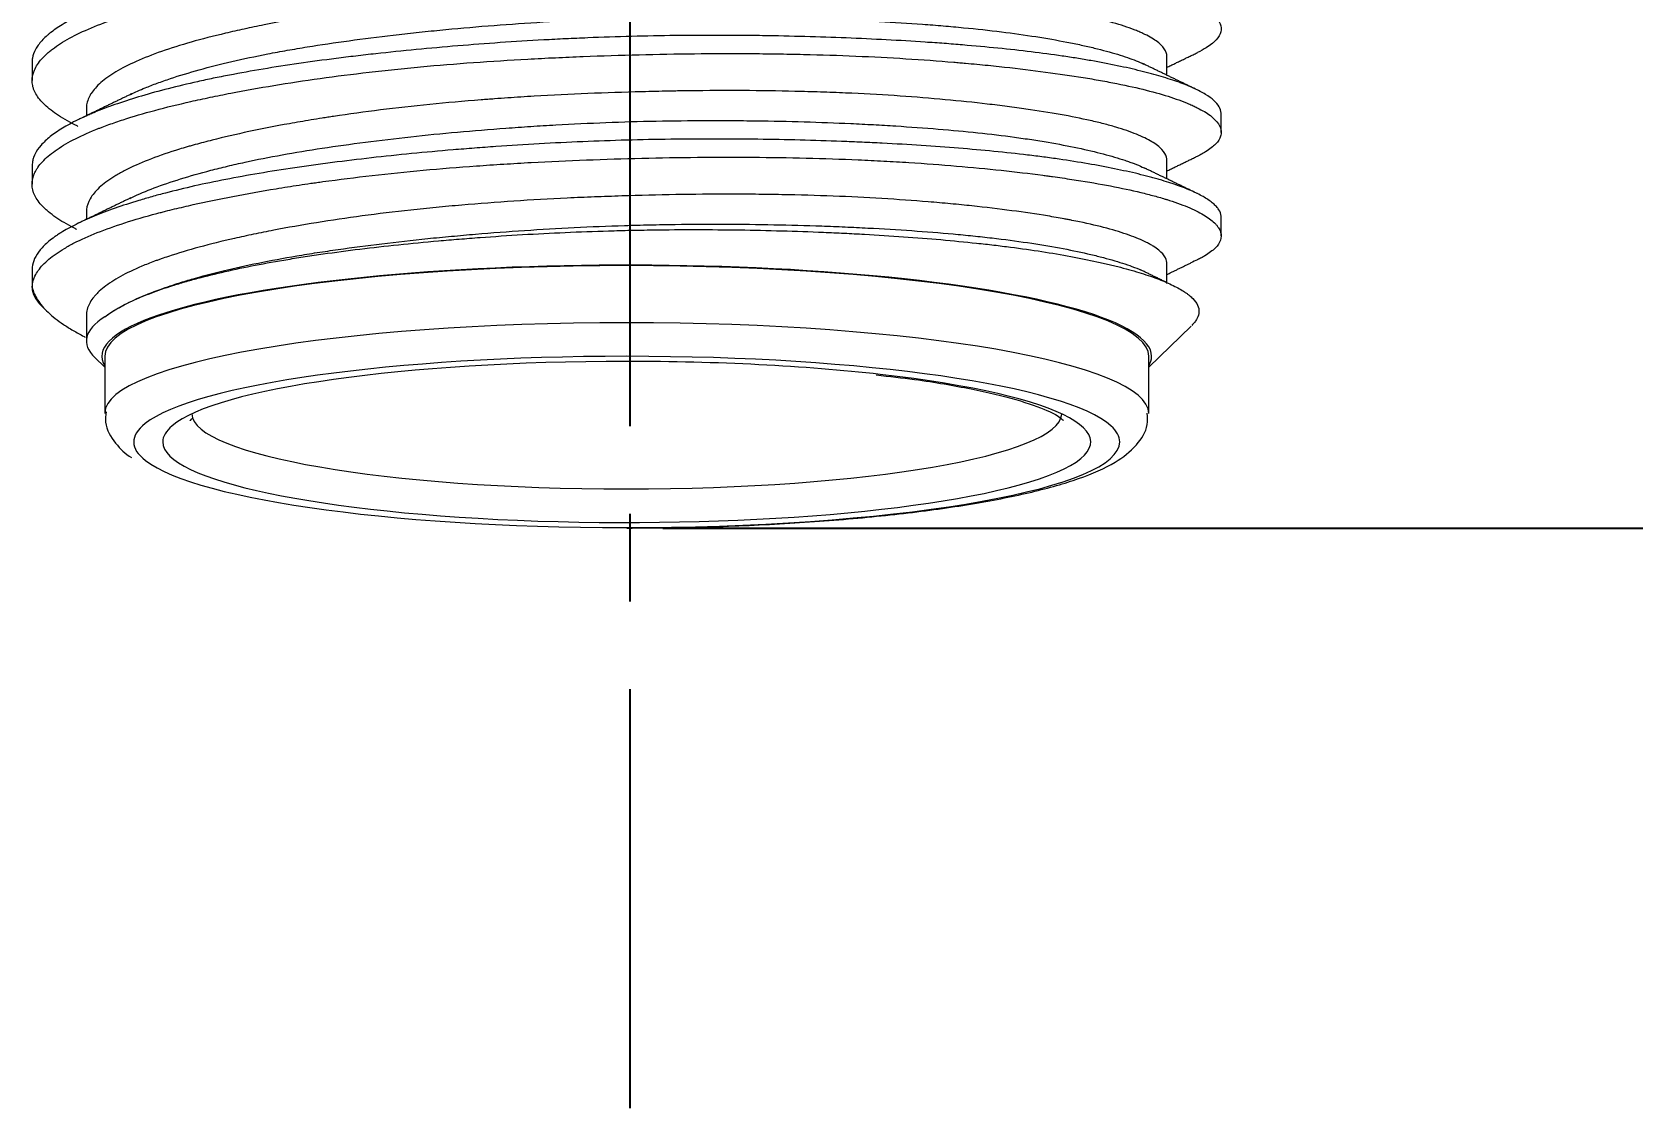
# Model space of a CAD drawing. Header units: inches. Extents: x 1105 to 1525, y -292 to 302.
# Drawn here: x 1213.96 to 1241.56, y -186.48 to -167.93 of the extents above; entities that cross this region are included whole.
import ezdxf

# ---------------------------------------------------------------- set-up
doc = ezdxf.new("R2010")
doc.units = ezdxf.units.IN
doc.header["$LTSCALE"] = 2.42
doc.header["$MEASUREMENT"] = 0
doc.header["$PDMODE"] = 3
doc.header["$PDSIZE"] = 0.3125
doc.linetypes.add('CENTER2', pattern=[1.125, 0.75, -0.125, 0.125, -0.125])
doc.layers.get('0').update_dxf_attribs({"linetype": 'CONTINUOUS'})
doc.layers.get('Defpoints').update_dxf_attribs({"linetype": 'CONTINUOUS'})
doc.layers.add('CENTER', color=1, linetype='CENTER2')
doc.layers.add('DIM', color=3, linetype='CONTINUOUS', lineweight=18)
doc.styles.get("Standard").update_dxf_attribs({"font": 'arial.ttf', "width": 0.8})
doc.dimstyles.new('ISO-25', dxfattribs={"dimtxt": 5, "dimasz": 2.5, "dimexe": 1.25, "dimexo": 0.625, "dimgap": 2, "dimtad": 1, "dimtih": 1, "dimtoh": 1, "dimdec": 1, "dimdsep": 46, "dimtxsty": 'Standard', "dimcen": 0, "dimclrd": 3, "dimclre": 3, "dimclrt": 4, "dimadec": 0, "dimazin": 0, "dimtfac": 1, "dimtdec": 1, "dimtmove": 0, "dimatfit": 3, "dimfxl": 1, "dimarcsym": 0})

# ---------------------------------------------------------------- blocks, each defined once
blk = doc.blocks.new('*D37')
at = {"layer": 'Defpoints', "color": 0, "transparency": 16777216}
for p in [(1228.664, 82.988), (1322.64, 82.988), (1224.209, -176.481)]:
    blk.add_point(p, dxfattribs=at)
at = {"layer": 'DIM', "color": 3, "lineweight": -2, "transparency": 16777216}
for p, q in [((1229.289, 82.988), (1323.89, 82.988)), ((1322.64, 77.988), (1322.64, -42.193)), ((1322.64, -171.481), (1322.64, -51.299)), ((1224.834, -176.481), (1323.89, -176.481))]:
    blk.add_line(p, q, dxfattribs=at)
at = {"layer": 'DIM', "color": 3, "transparency": 16777216}
for points in [[(1321.806, 77.988), (1323.473, 77.988), (1322.64, 82.988)], [(1321.806, -171.481), (1323.473, -171.481), (1322.64, -176.481)]]:
    blk.add_solid(points, dxfattribs=at)
at = {"layer": 'DIM', "color": 4, "transparency": 16777216, "insert": (1322.64, -46.746), "char_height": 5, "attachment_point": 5}
blk.add_mtext('259.5', dxfattribs=at)

msp = doc.modelspace()

# ---------------------------------------------------------------- linework, layer by layer
at = {"linetype": 'Continuous', "lineweight": 18, "extrusion": (-1, -2.22045e-16, 0)}
for p, q in [((1233.524, -168.675), (1233.524, -168.351)), ((1213.959, -168.448), (1213.959, -168.765)), ((1214.893, -169.243), (1214.893, -169.373)), ((1234.459, -169.659), (1234.459, -169.341)), ((1213.959, -170.235), (1213.959, -170.552)), ((1233.524, -170.461), (1233.524, -170.136)), ((1214.893, -171.031), (1214.893, -171.16)), ((1234.459, -171.445), (1234.459, -171.128)), ((1233.524, -172.265), (1233.524, -171.923)), ((1213.959, -172.021), (1213.959, -172.339)), ((1214.119, -172.652), (1214.225, -172.754)), ((1214.893, -172.816), (1214.893, -173.258)), ((1233.209, -173.708), (1233.94, -172.999)), ((1215.039, -173.544), (1215.209, -173.708)), ((1215.209, -173.52), (1215.209, -174.505)), ((1233.209, -174.505), (1233.209, -173.52))]:
    msp.add_line(p, q, dxfattribs=at)
at = {"linetype": 'Continuous', "lineweight": 18}
for centre, major_axis, start_param, end_param in [((1224.209, -173.52), (9.05, 0), 0, 3.246661), ((1224.209, -173.52), (-9, 0), 4.712389, 6.283185), ((1224.209, -173.52), (-9, 0), 3.141593, 4.712389), ((1224.209, -172.338), (-10.25, 0), 6.27956, 6.460442), ((1224.209, -173.258), (-9.316, 0), 6.021747, 6.460447), ((1224.209, -174.997), (8.5, 0), 1.570796, 2.925706), ((1224.209, -174.997), (-8, 0), 4.712389, 6.080062), ((1224.209, -174.997), (8.5, 0), 0.188397, 1.570796), ((1224.209, -174.997), (-8, 0), 4.134434, 4.712389), ((1224.209, -173.52), (9.05, 0), 6.178062, 6.283185), ((1224.209, -174.997), (8.5, 0), 3.360719, 4.753131)]:
    msp.add_ellipse(centre, major_axis=major_axis, ratio=0.173648, start_param=start_param, end_param=end_param, dxfattribs=at)
at = {"linetype": 'Continuous', "lineweight": 13}
for centre, major_axis, start_param, end_param in [((1224.209, -174.505), (-9, 0), 4.712389, 6.276018), ((1224.209, -174.505), (-9, 0), 3.142084, 4.712389), ((1224.209, -174.997), (-8, 0), 0, 4.134434), ((1224.209, -174.997), (8.5, 0), 2.925706, 3.360719), ((1224.209, -174.997), (-8, 0), 6.080062, 6.283185), ((1224.209, -174.505), (7.5, 0), 3.148465, 6.273858), ((1224.209, -174.997), (8.5, 0), 0, 0.188398), ((1224.209, -174.997), (8.5, 0), 4.753131, 6.283185)]:
    msp.add_ellipse(centre, major_axis=major_axis, ratio=0.173648, start_param=start_param, end_param=end_param, dxfattribs=at)
at = {"linetype": 'Continuous', "lineweight": 18}
for points, knots in [([(1234.459, -167.553), (1234.459, -167.553), (1234.459, -167.553), (1234.458, -167.516), (1234.439, -167.443), (1234.384, -167.372), (1234.328, -167.318), (1234.296, -167.291), (1234.259, -167.264), (1234.233, -167.246), (1234.22, -167.238), (1234.149, -167.193), (1234.084, -167.158), (1233.936, -167.089), (1233.771, -167.021), (1233.472, -166.921), (1233.238, -166.857), (1233.081, -166.817), (1233.049, -166.81), (1232.984, -166.794), (1232.951, -166.786), (1232.85, -166.763), (1232.78, -166.747), (1232.568, -166.702), (1232.27, -166.644), (1231.944, -166.591), (1231.604, -166.54), (1231.428, -166.515), (1231.06, -166.47), (1230.869, -166.448), (1230.622, -166.422), (1230.572, -166.417), (1230.471, -166.408), (1230.32, -166.393), (1230.166, -166.38), (1229.855, -166.353), (1229.431, -166.321), (1228.767, -166.28), (1228.306, -166.258), (1227.954, -166.244), (1227.835, -166.239), (1227.656, -166.233), (1227.595, -166.231), (1227.475, -166.227), (1227.173, -166.218), (1226.625, -166.206), (1225.885, -166.199), (1225.385, -166.201), (1224.882, -166.206), (1224.629, -166.21), (1224.31, -166.218), (1224.246, -166.22), (1224.119, -166.223), (1223.928, -166.229), (1223.738, -166.236), (1223.359, -166.251), (1222.857, -166.274), (1222.112, -166.319), (1221.622, -166.355), (1221.257, -166.385), (1221.136, -166.395), (1220.954, -166.411), (1220.894, -166.416), (1220.773, -166.427), (1220.474, -166.455), (1219.947, -166.509), (1219.272, -166.588), (1218.623, -166.675), (1218.209, -166.738), (1217.955, -166.78), (1217.905, -166.788), (1217.805, -166.805), (1217.755, -166.814), (1217.608, -166.84), (1217.511, -166.857), (1217.226, -166.911), (1217.044, -166.948), (1216.692, -167.025), (1216.354, -167.104), (1216.044, -167.189), (1215.822, -167.253), (1215.714, -167.286), (1215.609, -167.32), (1215.54, -167.342), (1215.507, -167.354), (1215.34, -167.41), (1215.215, -167.456), (1214.984, -167.548), (1214.77, -167.642), (1214.499, -167.784), (1214.354, -167.882), (1214.274, -167.943), (1214.258, -167.956), (1214.228, -167.98), (1214.214, -167.993), (1214.173, -168.03), (1214.147, -168.055), (1214.079, -168.13), (1214.007, -168.229), (1213.972, -168.329), (1213.96, -168.402), (1213.959, -168.425), (1213.959, -168.447)], [0, 0, 0, 0, 0.000094, 0.000094, 0.023652, 0.047211, 0.047211, 0.05899, 0.064879, 0.064879, 0.070769, 0.070769, 0.094327, 0.094327, 0.117885, 0.141444, 0.165002, 0.165002, 0.170891, 0.170891, 0.176781, 0.176781, 0.18856, 0.18856, 0.212118, 0.235677, 0.235677, 0.259235, 0.259235, 0.282793, 0.282793, 0.288683, 0.288683, 0.294572, 0.306351, 0.306351, 0.32991, 0.353468, 0.377026, 0.377026, 0.388805, 0.388805, 0.394695, 0.394695, 0.400584, 0.424142, 0.447701, 0.471259, 0.471259, 0.494817, 0.494817, 0.500707, 0.500707, 0.506596, 0.518375, 0.518375, 0.541934, 0.565492, 0.58905, 0.58905, 0.600829, 0.600829, 0.606719, 0.606719, 0.612608, 0.636167, 0.659725, 0.683283, 0.706841, 0.706841, 0.712731, 0.712731, 0.71862, 0.71862, 0.7304, 0.7304, 0.753958, 0.753958, 0.777516, 0.801074, 0.801074, 0.812853, 0.818743, 0.818743, 0.824632, 0.824632, 0.848191, 0.848191, 0.871749, 0.895307, 0.918865, 0.918865, 0.924755, 0.924755, 0.930645, 0.930645, 0.942424, 0.942424, 0.965982, 0.98954, 0.98954, 1, 1, 1, 1]), ([(1214.747, -169.556), (1214.729, -169.547), (1214.712, -169.539), (1214.575, -169.469), (1214.47, -169.408), (1214.289, -169.286), (1214.213, -169.224), (1214.09, -169.099), (1214.043, -169.036), (1214.002, -168.956), (1213.995, -168.94), (1213.983, -168.908), (1213.977, -168.892), (1213.965, -168.843), (1213.96, -168.811), (1213.957, -168.714), (1213.97, -168.65), (1214.025, -168.521), (1214.068, -168.456), (1214.154, -168.36), (1214.186, -168.328), (1214.24, -168.28), (1214.259, -168.264), (1214.299, -168.232), (1214.321, -168.216), (1214.43, -168.136), (1214.531, -168.074), (1214.761, -167.953), (1214.89, -167.893), (1215.174, -167.777), (1215.329, -167.72), (1215.541, -167.651), (1215.606, -167.63), (1215.672, -167.609), (1215.717, -167.595), (1215.74, -167.589), (1215.854, -167.555), (1215.949, -167.528), (1216.24, -167.449), (1216.445, -167.398), (1216.876, -167.3), (1217.102, -167.252), (1217.576, -167.159), (1217.824, -167.114), (1218.115, -167.065), (1218.148, -167.06), (1218.213, -167.049), (1218.311, -167.033), (1218.543, -166.997), (1218.745, -166.968), (1219.155, -166.91), (1219.715, -166.839), (1220.301, -166.777), (1220.751, -166.735), (1220.902, -166.721), (1221.094, -166.705), (1221.133, -166.702), (1221.21, -166.696), (1221.248, -166.693), (1221.365, -166.684), (1221.442, -166.678), (1221.83, -166.649), (1222.142, -166.629), (1222.771, -166.594), (1223.087, -166.579), (1223.723, -166.554), (1224.043, -166.543), (1224.445, -166.533), (1224.526, -166.531), (1224.688, -166.527), (1224.768, -166.526), (1225.009, -166.521), (1225.169, -166.519), (1225.647, -166.514), (1226.277, -166.512), (1226.895, -166.52), (1227.354, -166.53), (1227.506, -166.534), (1227.733, -166.541), (1227.808, -166.544), (1227.959, -166.549), (1228.034, -166.552), (1228.407, -166.568), (1228.697, -166.583), (1229.263, -166.617), (1229.537, -166.637), (1230.072, -166.681), (1230.331, -166.705), (1230.645, -166.738), (1230.708, -166.745), (1230.831, -166.759), (1230.893, -166.766), (1231.075, -166.787), (1231.194, -166.802), (1231.541, -166.846), (1231.761, -166.878), (1232.177, -166.943), (1232.374, -166.977), (1232.744, -167.048), (1232.918, -167.085), (1233.1, -167.129), (1233.12, -167.134), (1233.16, -167.144), (1233.218, -167.159), (1233.351, -167.194), (1233.456, -167.224), (1233.656, -167.287), (1233.895, -167.372), (1234.078, -167.462), (1234.194, -167.53), (1234.229, -167.553), (1234.269, -167.583), (1234.276, -167.589), (1234.291, -167.6), (1234.298, -167.606), (1234.319, -167.624), (1234.332, -167.636), (1234.392, -167.694), (1234.425, -167.742), (1234.46, -167.835), (1234.463, -167.882), (1234.439, -167.974), (1234.413, -168.02), (1234.36, -168.077), (1234.349, -168.089), (1234.324, -168.111), (1234.31, -168.123), (1234.267, -168.157), (1234.235, -168.179), (1234.155, -168.229), (1234.105, -168.257), (1234.05, -168.284)], [0, 0, 0, 0, 0.003533, 0.003533, 0.028064, 0.028064, 0.052595, 0.052595, 0.077127, 0.077127, 0.08326, 0.08326, 0.089393, 0.089393, 0.101658, 0.101658, 0.12619, 0.12619, 0.150721, 0.150721, 0.162987, 0.162987, 0.16912, 0.16912, 0.175253, 0.175253, 0.199784, 0.199784, 0.224316, 0.224316, 0.248847, 0.248847, 0.25498, 0.258046, 0.258046, 0.261113, 0.261113, 0.273378, 0.273378, 0.29791, 0.29791, 0.322441, 0.322441, 0.346973, 0.346973, 0.350039, 0.350039, 0.353106, 0.359239, 0.371504, 0.371504, 0.396036, 0.420567, 0.420567, 0.432833, 0.432833, 0.435899, 0.435899, 0.438966, 0.438966, 0.445099, 0.445099, 0.46963, 0.46963, 0.494162, 0.494162, 0.518693, 0.518693, 0.524826, 0.524826, 0.530959, 0.530959, 0.543224, 0.543224, 0.567756, 0.592287, 0.592287, 0.604553, 0.604553, 0.610686, 0.610686, 0.616819, 0.616819, 0.64135, 0.64135, 0.665882, 0.665882, 0.690413, 0.690413, 0.696546, 0.696546, 0.702679, 0.702679, 0.714945, 0.714945, 0.739476, 0.739476, 0.764007, 0.764007, 0.788539, 0.788539, 0.791605, 0.791605, 0.794672, 0.800805, 0.81307, 0.81307, 0.837602, 0.862133, 0.862133, 0.874399, 0.874399, 0.877465, 0.877465, 0.880532, 0.880532, 0.886665, 0.886665, 0.911196, 0.911196, 0.935728, 0.935728, 0.960259, 0.960259, 0.966392, 0.966392, 0.972525, 0.972525, 0.984791, 0.984791, 1, 1, 1, 1]), ([(1233.524, -168.351), (1233.524, -168.34), (1233.523, -168.33), (1233.519, -168.308), (1233.511, -168.274), (1233.493, -168.24), (1233.447, -168.173), (1233.4, -168.128), (1233.277, -168.04), (1233.201, -167.996), (1233.085, -167.943), (1233.049, -167.927), (1233.011, -167.911), (1232.985, -167.901), (1232.918, -167.874), (1232.847, -167.848), (1232.664, -167.788), (1232.393, -167.71), (1232.068, -167.638), (1231.804, -167.587), (1231.713, -167.57), (1231.571, -167.545), (1231.522, -167.537), (1231.449, -167.525), (1231.424, -167.521), (1231.374, -167.513), (1231.148, -167.477), (1230.908, -167.444), (1230.462, -167.388), (1230.228, -167.361), (1229.741, -167.312), (1229.487, -167.289), (1229.19, -167.266), (1229.157, -167.264), (1229.09, -167.259), (1229.057, -167.256), (1228.956, -167.249), (1228.753, -167.235), (1228.547, -167.223), (1228.13, -167.2), (1227.562, -167.175), (1226.972, -167.161), (1226.521, -167.155), (1226.369, -167.154), (1226.177, -167.153), (1226.139, -167.153), (1226.062, -167.152), (1225.946, -167.152), (1225.831, -167.153), (1225.446, -167.154), (1225.137, -167.158), (1224.518, -167.171), (1224.208, -167.18), (1223.742, -167.196), (1223.586, -167.202), (1223.352, -167.213), (1223.235, -167.218), (1223.118, -167.224), (1223.04, -167.227), (1223.001, -167.229), (1222.651, -167.248), (1222.345, -167.266), (1221.74, -167.309), (1221.443, -167.333), (1220.856, -167.387), (1220.568, -167.416), (1220.213, -167.457), (1220.142, -167.465), (1220.001, -167.482), (1219.931, -167.491), (1219.723, -167.517), (1219.587, -167.536), (1219.185, -167.592), (1218.668, -167.672), (1218.187, -167.761), (1217.841, -167.83), (1217.727, -167.853), (1217.561, -167.89), (1217.506, -167.902), (1217.398, -167.926), (1217.345, -167.939), (1217.083, -168), (1216.886, -168.051), (1216.519, -168.156), (1216.348, -168.209), (1216.032, -168.32), (1215.886, -168.377), (1215.622, -168.495), (1215.505, -168.555), (1215.302, -168.677), (1215.216, -168.739), (1215.073, -168.864), (1215.016, -168.927), (1214.964, -169.007), (1214.955, -169.024), (1214.938, -169.056), (1214.931, -169.072), (1214.912, -169.12), (1214.903, -169.152), (1214.895, -169.204), (1214.893, -169.224), (1214.893, -169.243)], [0, 0, 0, 0, 0.007606, 0.007606, 0.015594, 0.03157, 0.03157, 0.063523, 0.063523, 0.095476, 0.095476, 0.103465, 0.107459, 0.107459, 0.111453, 0.127429, 0.127429, 0.159382, 0.191335, 0.191335, 0.207312, 0.207312, 0.2153, 0.2153, 0.219294, 0.219294, 0.223288, 0.255241, 0.255241, 0.287194, 0.287194, 0.319147, 0.319147, 0.323141, 0.323141, 0.327135, 0.327135, 0.335124, 0.3511, 0.3511, 0.383053, 0.415006, 0.415006, 0.430982, 0.430982, 0.434977, 0.434977, 0.438971, 0.446959, 0.446959, 0.478912, 0.478912, 0.510865, 0.510865, 0.526841, 0.526841, 0.53483, 0.538824, 0.538824, 0.542818, 0.542818, 0.574771, 0.574771, 0.606724, 0.606724, 0.638677, 0.638677, 0.646665, 0.646665, 0.654653, 0.654653, 0.67063, 0.67063, 0.702583, 0.734535, 0.734535, 0.750512, 0.750512, 0.7585, 0.7585, 0.766488, 0.766488, 0.798441, 0.798441, 0.830394, 0.830394, 0.862347, 0.862347, 0.8943, 0.8943, 0.926253, 0.926253, 0.958206, 0.958206, 0.966194, 0.966194, 0.974183, 0.974183, 0.990159, 0.990159, 1, 1, 1, 1]), ([(1215.654, -169.005), (1215.733, -168.967), (1215.818, -168.929), (1215.975, -168.865), (1216.044, -168.838), (1216.153, -168.798), (1216.19, -168.785), (1216.265, -168.758), (1216.303, -168.745), (1216.497, -168.68), (1216.83, -168.579), (1217.203, -168.484), (1217.597, -168.393), (1217.805, -168.349), (1218.077, -168.296), (1218.133, -168.286), (1218.244, -168.265), (1218.412, -168.235), (1218.585, -168.205), (1218.935, -168.149), (1219.416, -168.077), (1219.924, -168.013), (1220.316, -167.967), (1220.448, -167.952), (1220.649, -167.931), (1220.717, -167.924), (1220.853, -167.91), (1220.921, -167.903), (1221.263, -167.87), (1221.539, -167.845), (1222.097, -167.801), (1222.378, -167.781), (1222.947, -167.745), (1223.235, -167.73), (1223.597, -167.713), (1223.67, -167.71), (1223.815, -167.704), (1223.888, -167.701), (1224.107, -167.694), (1224.253, -167.689), (1224.688, -167.677), (1225.264, -167.668), (1225.833, -167.667), (1226.399, -167.672), (1226.68, -167.676), (1227.239, -167.689), (1227.512, -167.698), (1228.046, -167.719), (1228.568, -167.744), (1229.065, -167.776), (1229.429, -167.803), (1229.549, -167.813), (1229.726, -167.828), (1229.785, -167.833), (1229.901, -167.843), (1229.959, -167.849), (1230.243, -167.876), (1230.461, -167.9), (1230.876, -167.952), (1231.074, -167.98), (1231.451, -168.039), (1231.63, -168.07), (1231.841, -168.111), (1231.883, -168.12), (1231.965, -168.136), (1232.085, -168.162), (1232.199, -168.188), (1232.416, -168.241), (1232.682, -168.313), (1232.899, -168.388), (1233.041, -168.444), (1233.084, -168.463), (1233.124, -168.481)], [0, 0, 0, 0, 0.026445, 0.026445, 0.045552, 0.045552, 0.055105, 0.055105, 0.064659, 0.064659, 0.102874, 0.141088, 0.141088, 0.179303, 0.179303, 0.188857, 0.188857, 0.19841, 0.217518, 0.217518, 0.255732, 0.293947, 0.293947, 0.313054, 0.313054, 0.322608, 0.322608, 0.332161, 0.332161, 0.370376, 0.370376, 0.408591, 0.408591, 0.446805, 0.446805, 0.456359, 0.456359, 0.465913, 0.465913, 0.48502, 0.48502, 0.523234, 0.561449, 0.561449, 0.599664, 0.599664, 0.637878, 0.637878, 0.676093, 0.714308, 0.714308, 0.733415, 0.733415, 0.742968, 0.742968, 0.752522, 0.752522, 0.790737, 0.790737, 0.828951, 0.828951, 0.867166, 0.867166, 0.87672, 0.87672, 0.886273, 0.905381, 0.905381, 0.943595, 0.98181, 0.98181, 1, 1, 1, 1]), ([(1234.459, -169.34), (1234.459, -169.336), (1234.458, -169.332), (1234.456, -169.291), (1234.444, -169.254), (1234.403, -169.182), (1234.342, -169.11), (1234.197, -169.004), (1234.064, -168.935), (1233.95, -168.883), (1233.91, -168.865), (1233.846, -168.84), (1233.824, -168.831), (1233.779, -168.814), (1233.664, -168.771), (1233.434, -168.697), (1233.079, -168.601), (1232.81, -168.54), (1232.524, -168.48), (1232.373, -168.451), (1232.174, -168.416), (1232.134, -168.409), (1232.053, -168.396), (1231.929, -168.375), (1231.802, -168.356), (1231.544, -168.318), (1231.366, -168.294), (1230.997, -168.249), (1230.615, -168.207), (1230.209, -168.17), (1229.896, -168.144), (1229.79, -168.135), (1229.628, -168.123), (1229.574, -168.119), (1229.465, -168.112), (1229.191, -168.093), (1228.688, -168.063), (1227.997, -168.031), (1227.285, -168.007), (1226.796, -167.997), (1226.486, -167.992), (1226.424, -167.991), (1226.299, -167.99), (1226.112, -167.988), (1225.924, -167.987), (1225.549, -167.987), (1225.048, -167.989), (1224.545, -167.998), (1224.041, -168.012), (1223.789, -168.02), (1223.41, -168.036), (1223.221, -168.044), (1223.031, -168.053), (1222.904, -168.06), (1222.841, -168.063), (1222.526, -168.081), (1222.276, -168.096), (1221.783, -168.13), (1221.295, -168.167), (1220.579, -168.231), (1220.112, -168.279), (1219.824, -168.311), (1219.767, -168.317), (1219.652, -168.33), (1219.595, -168.337), (1219.425, -168.357), (1219.313, -168.371), (1218.981, -168.413), (1218.55, -168.472), (1217.936, -168.567), (1217.548, -168.637), (1217.266, -168.691), (1217.127, -168.718), (1216.991, -168.747), (1216.901, -168.766), (1216.856, -168.776), (1216.636, -168.825), (1216.467, -168.865), (1216.145, -168.948), (1215.839, -169.032), (1215.425, -169.164), (1215.18, -169.256), (1215.036, -169.314), (1215.008, -169.326), (1214.953, -169.349), (1214.926, -169.361), (1214.845, -169.397), (1214.794, -169.421), (1214.648, -169.492), (1214.471, -169.588), (1214.26, -169.733), (1214.155, -169.832), (1214.068, -169.931), (1214.034, -169.981), (1214.002, -170.044), (1213.996, -170.057), (1213.986, -170.082), (1213.973, -170.12), (1213.965, -170.158), (1213.96, -170.2), (1213.959, -170.217), (1213.959, -170.234)], [0, 0, 0, 0, 0.002639, 0.002639, 0.026202, 0.026202, 0.049764, 0.073327, 0.09689, 0.09689, 0.108671, 0.108671, 0.114562, 0.114562, 0.120452, 0.144015, 0.167578, 0.19114, 0.19114, 0.214703, 0.214703, 0.220594, 0.220594, 0.226484, 0.238266, 0.238266, 0.261828, 0.261828, 0.285391, 0.308954, 0.308954, 0.320735, 0.320735, 0.326626, 0.326626, 0.332516, 0.356079, 0.379642, 0.403204, 0.426767, 0.426767, 0.432658, 0.432658, 0.438548, 0.45033, 0.45033, 0.473892, 0.497455, 0.497455, 0.521018, 0.521018, 0.532799, 0.53869, 0.53869, 0.54458, 0.54458, 0.568143, 0.568143, 0.591706, 0.615269, 0.638831, 0.638831, 0.644722, 0.644722, 0.650613, 0.650613, 0.662394, 0.662394, 0.685957, 0.709519, 0.733082, 0.733082, 0.744863, 0.750754, 0.750754, 0.756645, 0.756645, 0.780207, 0.780207, 0.80377, 0.827333, 0.850895, 0.850895, 0.856786, 0.856786, 0.862677, 0.862677, 0.874458, 0.874458, 0.898021, 0.921583, 0.945146, 0.945146, 0.968709, 0.968709, 0.974599, 0.974599, 0.98049, 0.992271, 0.992271, 1, 1, 1, 1]), ([(1214.727, -171.333), (1214.71, -171.324), (1214.574, -171.256), (1214.455, -171.186), (1214.321, -171.094), (1214.28, -171.063), (1214.224, -171.016), (1214.206, -171), (1214.18, -170.976), (1214.172, -170.968), (1214.156, -170.953), (1214.086, -170.882), (1214.035, -170.811), (1213.974, -170.684), (1213.959, -170.62), (1213.958, -170.492), (1213.972, -170.427), (1214.009, -170.345), (1214.022, -170.321), (1214.036, -170.297), (1214.047, -170.28), (1214.052, -170.272), (1214.08, -170.231), (1214.106, -170.199), (1214.195, -170.102), (1214.343, -169.975), (1214.547, -169.852), (1214.78, -169.73), (1214.91, -169.671), (1215.074, -169.605), (1215.092, -169.597), (1215.13, -169.583), (1215.186, -169.561), (1215.321, -169.511), (1215.444, -169.469), (1215.699, -169.386), (1216.064, -169.279), (1216.475, -169.177), (1216.802, -169.103), (1216.914, -169.079), (1217.087, -169.043), (1217.145, -169.031), (1217.263, -169.007), (1217.323, -168.995), (1217.622, -168.937), (1217.871, -168.892), (1218.384, -168.808), (1218.649, -168.767), (1219.196, -168.691), (1219.478, -168.656), (1219.84, -168.614), (1219.913, -168.606), (1220.061, -168.59), (1220.282, -168.566), (1220.506, -168.544), (1220.957, -168.502), (1221.565, -168.452), (1222.188, -168.413), (1222.661, -168.387), (1222.82, -168.379), (1223.06, -168.368), (1223.14, -168.364), (1223.3, -168.357), (1223.381, -168.354), (1223.783, -168.338), (1224.103, -168.328), (1224.741, -168.312), (1225.059, -168.307), (1225.693, -168.3), (1226.008, -168.299), (1226.401, -168.302), (1226.519, -168.302), (1226.637, -168.304), (1226.715, -168.305), (1226.754, -168.305), (1226.949, -168.308), (1227.104, -168.311), (1227.563, -168.322), (1228.164, -168.341), (1228.74, -168.372), (1229.304, -168.407), (1229.58, -168.427), (1229.883, -168.452), (1229.917, -168.455), (1229.984, -168.461), (1230.084, -168.47), (1230.313, -168.491), (1230.504, -168.51), (1230.877, -168.55), (1231.116, -168.578), (1231.574, -168.638), (1231.792, -168.669), (1232.105, -168.718), (1232.206, -168.735), (1232.355, -168.761), (1232.403, -168.77), (1232.499, -168.787), (1232.546, -168.796), (1232.778, -168.841), (1232.949, -168.879), (1233.266, -168.956), (1233.411, -168.996), (1233.674, -169.08), (1233.793, -169.122), (1233.924, -169.178), (1233.95, -169.189), (1233.999, -169.212), (1234.069, -169.245), (1234.132, -169.28), (1234.245, -169.348), (1234.366, -169.441), (1234.429, -169.535), (1234.453, -169.606), (1234.458, -169.629), (1234.459, -169.664), (1234.458, -169.676), (1234.455, -169.699), (1234.453, -169.711), (1234.435, -169.769), (1234.406, -169.815), (1234.319, -169.906), (1234.261, -169.951), (1234.14, -170.025), (1234.084, -170.055), (1234.021, -170.084)], [0, 0, 0, 0, 0.003528, 0.028025, 0.028025, 0.040274, 0.040274, 0.046399, 0.046399, 0.049461, 0.049461, 0.052523, 0.077021, 0.077021, 0.101519, 0.101519, 0.126017, 0.126017, 0.132141, 0.135203, 0.135203, 0.138266, 0.138266, 0.150514, 0.150514, 0.175012, 0.19951, 0.19951, 0.224008, 0.224008, 0.22707, 0.22707, 0.230132, 0.236257, 0.248506, 0.248506, 0.273003, 0.297501, 0.297501, 0.30975, 0.30975, 0.315875, 0.315875, 0.321999, 0.321999, 0.346497, 0.346497, 0.370995, 0.370995, 0.395492, 0.395492, 0.401617, 0.401617, 0.407741, 0.41999, 0.41999, 0.444488, 0.468986, 0.468986, 0.481235, 0.481235, 0.487359, 0.487359, 0.493484, 0.493484, 0.517981, 0.517981, 0.542479, 0.542479, 0.566977, 0.566977, 0.573101, 0.576164, 0.576164, 0.579226, 0.579226, 0.591475, 0.591475, 0.615973, 0.64047, 0.64047, 0.664968, 0.664968, 0.66803, 0.66803, 0.671093, 0.677217, 0.689466, 0.689466, 0.713964, 0.713964, 0.738462, 0.738462, 0.75071, 0.75071, 0.756835, 0.756835, 0.762959, 0.762959, 0.787457, 0.787457, 0.811955, 0.811955, 0.836453, 0.836453, 0.842577, 0.842577, 0.848702, 0.860951, 0.860951, 0.885448, 0.909946, 0.909946, 0.922195, 0.922195, 0.928319, 0.928319, 0.934444, 0.934444, 0.958942, 0.958942, 0.98344, 0.98344, 1, 1, 1, 1]), ([(1233.524, -170.138), (1233.524, -170.122), (1233.522, -170.105), (1233.506, -170.044), (1233.479, -169.999), (1233.415, -169.931), (1233.389, -169.909), (1233.331, -169.864), (1233.298, -169.842), (1233.188, -169.777), (1233.1, -169.734), (1232.894, -169.65), (1232.776, -169.61), (1232.61, -169.56), (1232.576, -169.551), (1232.506, -169.531), (1232.47, -169.521), (1232.359, -169.493), (1232.282, -169.474), (1232.042, -169.42), (1231.697, -169.35), (1231.302, -169.287), (1230.988, -169.242), (1230.88, -169.227), (1230.713, -169.206), (1230.656, -169.199), (1230.542, -169.185), (1230.484, -169.178), (1230.193, -169.144), (1229.95, -169.119), (1229.449, -169.073), (1229.19, -169.052), (1228.654, -169.015), (1228.377, -168.999), (1228.02, -168.983), (1227.948, -168.98), (1227.804, -168.974), (1227.587, -168.965), (1227.368, -168.959), (1226.926, -168.947), (1226.628, -168.942), (1226.024, -168.938), (1225.718, -168.939), (1225.331, -168.943), (1225.215, -168.944), (1225.097, -168.946), (1225.019, -168.948), (1224.98, -168.948), (1224.784, -168.952), (1224.628, -168.956), (1224.16, -168.968), (1223.849, -168.978), (1223.231, -169.004), (1222.923, -169.019), (1222.463, -169.046), (1222.31, -169.056), (1222.081, -169.072), (1222.004, -169.077), (1221.89, -169.085), (1221.852, -169.088), (1221.776, -169.094), (1221.435, -169.12), (1221.103, -169.15), (1220.525, -169.207), (1220.242, -169.239), (1219.689, -169.308), (1219.419, -169.345), (1219.123, -169.389), (1219.09, -169.394), (1219.024, -169.405), (1218.992, -169.41), (1218.894, -169.425), (1218.702, -169.456), (1218.515, -169.488), (1218.151, -169.554), (1217.918, -169.6), (1217.475, -169.694), (1217.264, -169.743), (1216.963, -169.819), (1216.866, -169.845), (1216.748, -169.877), (1216.724, -169.884), (1216.678, -169.897), (1216.609, -169.917), (1216.541, -169.937), (1216.322, -170.004), (1216.161, -170.059), (1215.866, -170.172), (1215.732, -170.23), (1215.553, -170.319), (1215.496, -170.349), (1215.417, -170.395), (1215.378, -170.418), (1215.33, -170.449), (1215.307, -170.464), (1215.204, -170.534), (1215.129, -170.597), (1215.009, -170.724), (1214.964, -170.787), (1214.907, -170.911), (1214.893, -170.972), (1214.893, -171.033)], [0, 0, 0, 0, 0.011752, 0.011752, 0.043685, 0.043685, 0.059651, 0.059651, 0.075617, 0.075617, 0.10755, 0.10755, 0.139482, 0.139482, 0.147465, 0.147465, 0.155449, 0.155449, 0.171415, 0.171415, 0.203347, 0.23528, 0.23528, 0.251246, 0.251246, 0.259229, 0.259229, 0.267212, 0.267212, 0.299145, 0.299145, 0.331078, 0.331078, 0.36301, 0.36301, 0.370993, 0.370993, 0.378976, 0.394943, 0.394943, 0.426875, 0.426875, 0.458808, 0.458808, 0.466791, 0.470782, 0.470782, 0.474774, 0.474774, 0.49074, 0.49074, 0.522673, 0.522673, 0.554605, 0.554605, 0.570572, 0.570572, 0.578555, 0.578555, 0.582546, 0.582546, 0.586538, 0.618471, 0.618471, 0.650403, 0.650403, 0.682336, 0.682336, 0.686327, 0.686327, 0.690319, 0.690319, 0.698302, 0.714268, 0.714268, 0.746201, 0.746201, 0.778133, 0.778133, 0.7941, 0.7941, 0.798091, 0.798091, 0.802083, 0.810066, 0.810066, 0.841998, 0.841998, 0.873931, 0.873931, 0.889897, 0.889897, 0.89788, 0.901872, 0.905863, 0.905863, 0.937796, 0.937796, 0.969729, 0.969729, 1, 1, 1, 1]), ([(1215.643, -170.797), (1215.654, -170.791), (1215.666, -170.786), (1215.795, -170.725), (1215.923, -170.671), (1216.204, -170.565), (1216.355, -170.513), (1216.68, -170.411), (1216.855, -170.362), (1217.087, -170.301), (1217.134, -170.289), (1217.23, -170.266), (1217.278, -170.254), (1217.426, -170.219), (1217.526, -170.196), (1217.834, -170.129), (1218.262, -170.045), (1218.723, -169.969), (1219.2, -169.896), (1219.448, -169.861), (1219.959, -169.795), (1220.22, -169.764), (1220.75, -169.706), (1221.288, -169.653), (1221.845, -169.607), (1222.269, -169.576), (1222.411, -169.566), (1222.627, -169.552), (1222.699, -169.547), (1222.843, -169.539), (1222.915, -169.534), (1223.275, -169.514), (1223.563, -169.501), (1224.14, -169.478), (1224.428, -169.47), (1225.005, -169.459), (1225.293, -169.456), (1225.653, -169.455), (1225.725, -169.455), (1225.869, -169.455), (1226.084, -169.456), (1226.297, -169.458), (1226.719, -169.463), (1227.272, -169.475), (1227.808, -169.495), (1228.203, -169.513), (1228.333, -169.52), (1228.527, -169.53), (1228.592, -169.534), (1228.72, -169.541), (1228.784, -169.545), (1229.1, -169.565), (1229.344, -169.583), (1229.816, -169.622), (1230.043, -169.643), (1230.482, -169.689), (1230.693, -169.715), (1230.945, -169.749), (1230.995, -169.756), (1231.094, -169.77), (1231.143, -169.777), (1231.288, -169.799), (1231.382, -169.815), (1231.655, -169.861), (1231.995, -169.926), (1232.29, -169.996), (1232.562, -170.067), (1232.687, -170.104), (1232.828, -170.151), (1232.855, -170.161), (1232.909, -170.18), (1232.986, -170.208), (1233.056, -170.237), (1233.119, -170.266), (1233.139, -170.275), (1233.158, -170.284)], [0, 0, 0, 0, 0.003797, 0.003797, 0.041768, 0.041768, 0.079739, 0.079739, 0.11771, 0.11771, 0.127202, 0.127202, 0.136695, 0.136695, 0.15568, 0.15568, 0.193651, 0.231622, 0.231622, 0.269593, 0.269593, 0.307564, 0.307564, 0.345535, 0.383505, 0.383505, 0.402491, 0.402491, 0.411984, 0.411984, 0.421476, 0.421476, 0.459447, 0.459447, 0.497418, 0.497418, 0.535389, 0.535389, 0.544882, 0.544882, 0.554374, 0.57336, 0.57336, 0.611331, 0.649301, 0.649301, 0.668287, 0.668287, 0.67778, 0.67778, 0.687272, 0.687272, 0.725243, 0.725243, 0.763214, 0.763214, 0.801185, 0.801185, 0.810677, 0.810677, 0.82017, 0.82017, 0.839156, 0.839156, 0.877126, 0.915097, 0.915097, 0.953068, 0.953068, 0.962561, 0.962561, 0.972054, 0.991039, 0.991039, 1, 1, 1, 1]), ([(1234.459, -171.128), (1234.459, -171.12), (1234.458, -171.111), (1234.453, -171.066), (1234.44, -171.03), (1234.406, -170.976), (1234.392, -170.957), (1234.368, -170.93), (1234.359, -170.921), (1234.34, -170.903), (1234.291, -170.858), (1234.177, -170.779), (1233.971, -170.675), (1233.799, -170.607), (1233.609, -170.54), (1233.505, -170.507), (1233.363, -170.466), (1233.334, -170.458), (1233.276, -170.441), (1233.186, -170.417), (1233.092, -170.393), (1232.899, -170.346), (1232.625, -170.286), (1232.171, -170.2), (1231.839, -170.147), (1231.578, -170.11), (1231.489, -170.097), (1231.308, -170.074), (1231.215, -170.062), (1230.933, -170.028), (1230.547, -169.986), (1229.936, -169.932), (1229.294, -169.885), (1228.845, -169.859), (1228.558, -169.844), (1228.5, -169.841), (1228.384, -169.836), (1228.326, -169.833), (1228.15, -169.825), (1228.033, -169.82), (1227.678, -169.807), (1227.201, -169.791), (1226.471, -169.777), (1225.975, -169.774), (1225.6, -169.774), (1225.411, -169.774), (1225.221, -169.776), (1225.094, -169.777), (1225.031, -169.778), (1224.713, -169.782), (1224.459, -169.787), (1223.954, -169.801), (1223.451, -169.819), (1222.7, -169.856), (1222.203, -169.888), (1221.893, -169.909), (1221.831, -169.914), (1221.707, -169.923), (1221.646, -169.927), (1221.461, -169.942), (1221.338, -169.951), (1220.974, -169.982), (1220.497, -170.025), (1219.803, -170.098), (1219.356, -170.152), (1219.027, -170.194), (1218.918, -170.209), (1218.702, -170.239), (1218.595, -170.254), (1218.277, -170.301), (1217.867, -170.366), (1217.482, -170.435), (1217.111, -170.508), (1216.931, -170.545), (1216.585, -170.623), (1216.418, -170.664), (1216.178, -170.726), (1216.1, -170.747), (1215.984, -170.78), (1215.946, -170.791), (1215.872, -170.812), (1215.688, -170.867), (1215.38, -170.967), (1215.019, -171.104), (1214.812, -171.198), (1214.621, -171.293), (1214.534, -171.341), (1214.436, -171.402), (1214.417, -171.414), (1214.38, -171.439), (1214.327, -171.476), (1214.278, -171.512), (1214.189, -171.586), (1214.088, -171.685), (1213.992, -171.834), (1213.964, -171.935), (1213.959, -171.997), (1213.959, -172.009), (1213.959, -172.021)], [0, 0, 0, 0, 0.005277, 0.005277, 0.028833, 0.028833, 0.040611, 0.040611, 0.0465, 0.0465, 0.052389, 0.075945, 0.099501, 0.123057, 0.123057, 0.146613, 0.146613, 0.152502, 0.152502, 0.158391, 0.170169, 0.170169, 0.193725, 0.217281, 0.240837, 0.240837, 0.252615, 0.252615, 0.264393, 0.264393, 0.287949, 0.311505, 0.335061, 0.358617, 0.358617, 0.364506, 0.364506, 0.370395, 0.370395, 0.382173, 0.382173, 0.405729, 0.429285, 0.452841, 0.452841, 0.464619, 0.470508, 0.470508, 0.476397, 0.476397, 0.499953, 0.499953, 0.523509, 0.547065, 0.570621, 0.570621, 0.57651, 0.57651, 0.582399, 0.582399, 0.594177, 0.594177, 0.617733, 0.641289, 0.664845, 0.664845, 0.676623, 0.676623, 0.688401, 0.688401, 0.711957, 0.735513, 0.735513, 0.759069, 0.759069, 0.782625, 0.782625, 0.794403, 0.794403, 0.800292, 0.800292, 0.806181, 0.829737, 0.853293, 0.876849, 0.876849, 0.900405, 0.900405, 0.906294, 0.906294, 0.912183, 0.923961, 0.923961, 0.947517, 0.971073, 0.994629, 0.994629, 1, 1, 1, 1]), ([(1213.959, -172.332), (1213.96, -172.266), (1213.976, -172.201), (1214.038, -172.072), (1214.13, -171.943), (1214.28, -171.816), (1214.415, -171.722), (1214.464, -171.69), (1214.543, -171.644), (1214.57, -171.628), (1214.626, -171.597), (1214.655, -171.582), (1214.803, -171.506), (1214.936, -171.446), (1215.226, -171.331), (1215.384, -171.274), (1215.726, -171.164), (1215.91, -171.111), (1216.132, -171.052), (1216.157, -171.045), (1216.207, -171.032), (1216.232, -171.026), (1216.309, -171.006), (1216.464, -170.968), (1216.624, -170.93), (1216.953, -170.856), (1217.181, -170.809), (1217.659, -170.717), (1217.907, -170.673), (1218.295, -170.609), (1218.427, -170.588), (1218.628, -170.558), (1218.696, -170.548), (1218.799, -170.533), (1218.833, -170.529), (1218.902, -170.519), (1219.213, -170.476), (1219.531, -170.436), (1220.108, -170.37), (1220.402, -170.34), (1221.001, -170.285), (1221.306, -170.26), (1221.695, -170.233), (1221.773, -170.227), (1221.93, -170.217), (1222.009, -170.211), (1222.246, -170.197), (1222.404, -170.187), (1222.878, -170.162), (1223.196, -170.147), (1223.832, -170.123), (1224.15, -170.113), (1224.789, -170.098), (1225.109, -170.092), (1225.59, -170.088), (1225.75, -170.087), (1226.066, -170.087), (1226.224, -170.087), (1226.692, -170.09), (1227.308, -170.1), (1227.907, -170.12), (1228.35, -170.139), (1228.497, -170.146), (1228.715, -170.158), (1228.787, -170.162), (1228.931, -170.17), (1229.002, -170.174), (1229.356, -170.197), (1229.63, -170.217), (1230.161, -170.262), (1230.417, -170.287), (1230.913, -170.34), (1231.152, -170.369), (1231.411, -170.403), (1231.44, -170.407), (1231.497, -170.415), (1231.525, -170.418), (1231.609, -170.43), (1231.776, -170.454), (1231.936, -170.478), (1232.245, -170.527), (1232.634, -170.596), (1232.973, -170.671), (1233.21, -170.73), (1233.285, -170.749), (1233.394, -170.78), (1233.43, -170.79), (1233.482, -170.806), (1233.499, -170.811), (1233.533, -170.821), (1233.683, -170.869), (1233.814, -170.917), (1234.019, -171.005), (1234.107, -171.05), (1234.254, -171.142), (1234.314, -171.188), (1234.37, -171.247), (1234.385, -171.265), (1234.399, -171.283), (1234.407, -171.295), (1234.411, -171.301), (1234.43, -171.33), (1234.441, -171.354), (1234.463, -171.425), (1234.462, -171.471), (1234.431, -171.563), (1234.401, -171.609), (1234.311, -171.699), (1234.251, -171.744), (1234.157, -171.8), (1234.138, -171.812), (1234.096, -171.834), (1234.039, -171.863), (1233.976, -171.892), (1233.934, -171.91)], [0, 0, 0, 0, 0.027089, 0.027089, 0.054177, 0.081266, 0.081266, 0.09481, 0.09481, 0.101582, 0.101582, 0.108354, 0.108354, 0.135443, 0.135443, 0.162531, 0.162531, 0.18962, 0.18962, 0.193006, 0.193006, 0.196392, 0.196392, 0.203164, 0.216708, 0.216708, 0.243797, 0.243797, 0.270885, 0.270885, 0.28443, 0.28443, 0.291202, 0.291202, 0.294588, 0.294588, 0.297974, 0.325062, 0.325062, 0.352151, 0.352151, 0.379239, 0.379239, 0.386011, 0.386011, 0.392784, 0.392784, 0.406328, 0.406328, 0.433416, 0.433416, 0.460505, 0.460505, 0.487593, 0.487593, 0.501138, 0.501138, 0.514682, 0.514682, 0.54177, 0.568859, 0.568859, 0.582403, 0.582403, 0.589175, 0.589175, 0.595948, 0.595948, 0.623036, 0.623036, 0.650125, 0.650125, 0.677213, 0.677213, 0.680599, 0.680599, 0.683985, 0.683985, 0.690757, 0.704302, 0.704302, 0.73139, 0.758479, 0.758479, 0.772023, 0.772023, 0.778795, 0.778795, 0.782181, 0.782181, 0.785567, 0.812656, 0.812656, 0.839744, 0.839744, 0.866833, 0.866833, 0.873605, 0.876991, 0.876991, 0.880377, 0.880377, 0.893921, 0.893921, 0.92101, 0.92101, 0.948098, 0.948098, 0.975187, 0.975187, 0.981959, 0.981959, 0.988731, 1, 1, 1, 1]), ([(1233.524, -171.926), (1233.524, -171.892), (1233.515, -171.858), (1233.474, -171.779), (1233.436, -171.734), (1233.354, -171.668), (1233.323, -171.646), (1233.271, -171.612), (1233.243, -171.596), (1233.213, -171.58), (1233.193, -171.569), (1233.182, -171.563), (1233.086, -171.514), (1232.986, -171.472), (1232.757, -171.39), (1232.629, -171.351), (1232.344, -171.275), (1232.188, -171.238), (1231.975, -171.194), (1231.931, -171.185), (1231.864, -171.172), (1231.842, -171.167), (1231.797, -171.159), (1231.683, -171.138), (1231.564, -171.117), (1231.271, -171.069), (1231.065, -171.039), (1230.63, -170.981), (1230.401, -170.954), (1230.041, -170.915), (1229.919, -170.903), (1229.73, -170.885), (1229.667, -170.879), (1229.539, -170.868), (1229.474, -170.862), (1229.15, -170.836), (1228.883, -170.817), (1228.336, -170.784), (1228.056, -170.77), (1227.481, -170.748), (1227.187, -170.74), (1226.735, -170.731), (1226.584, -170.729), (1226.281, -170.726), (1226.129, -170.726), (1225.671, -170.726), (1225.364, -170.728), (1224.746, -170.739), (1224.435, -170.747), (1224.045, -170.759), (1223.966, -170.762), (1223.809, -170.767), (1223.731, -170.77), (1223.496, -170.779), (1223.34, -170.786), (1222.875, -170.808), (1222.262, -170.843), (1221.662, -170.888), (1221.217, -170.927), (1221.069, -170.94), (1220.849, -170.962), (1220.776, -170.969), (1220.631, -170.984), (1220.558, -170.992), (1220.199, -171.031), (1219.921, -171.064), (1219.379, -171.137), (1219.117, -171.176), (1218.608, -171.258), (1218.362, -171.301), (1218.065, -171.359), (1218.006, -171.37), (1217.89, -171.393), (1217.832, -171.405), (1217.663, -171.441), (1217.553, -171.464), (1217.232, -171.537), (1217.03, -171.587), (1216.65, -171.69), (1216.473, -171.743), (1216.266, -171.812), (1216.205, -171.832), (1216.146, -171.854), (1216.107, -171.868), (1216.087, -171.875), (1215.992, -171.91), (1215.919, -171.939), (1215.712, -172.026), (1215.467, -172.144), (1215.279, -172.266), (1215.16, -172.36), (1215.124, -172.391), (1215.076, -172.439), (1215.061, -172.455), (1215.039, -172.479), (1215.033, -172.487), (1215.019, -172.503), (1214.962, -172.575), (1214.925, -172.647), (1214.898, -172.747), (1214.893, -172.782), (1214.893, -172.818)], [0, 0, 0, 0, 0.024391, 0.024391, 0.056315, 0.056315, 0.072278, 0.072278, 0.080259, 0.084249, 0.084249, 0.08824, 0.08824, 0.120164, 0.120164, 0.152089, 0.152089, 0.184013, 0.184013, 0.191994, 0.191994, 0.195985, 0.195985, 0.199975, 0.215937, 0.215937, 0.247862, 0.247862, 0.279786, 0.279786, 0.295748, 0.295748, 0.303729, 0.303729, 0.311711, 0.311711, 0.343635, 0.343635, 0.375559, 0.375559, 0.407484, 0.407484, 0.423446, 0.423446, 0.439408, 0.439408, 0.471333, 0.471333, 0.503257, 0.503257, 0.511238, 0.511238, 0.519219, 0.519219, 0.535181, 0.535181, 0.567106, 0.59903, 0.59903, 0.614992, 0.614992, 0.622973, 0.622973, 0.630955, 0.630955, 0.662879, 0.662879, 0.694803, 0.694803, 0.726728, 0.726728, 0.734709, 0.734709, 0.74269, 0.74269, 0.758652, 0.758652, 0.790576, 0.790576, 0.822501, 0.822501, 0.830482, 0.834473, 0.834473, 0.838463, 0.838463, 0.854425, 0.854425, 0.88635, 0.918274, 0.918274, 0.934236, 0.934236, 0.942217, 0.942217, 0.946208, 0.946208, 0.950198, 0.982123, 0.982123, 1, 1, 1, 1]), ([(1215.21, -172.84), (1215.285, -172.783), (1215.373, -172.726), (1215.574, -172.615), (1215.8, -172.505), (1216.074, -172.399), (1216.298, -172.32), (1216.375, -172.294), (1216.497, -172.255), (1216.538, -172.242), (1216.622, -172.217), (1216.664, -172.204), (1216.88, -172.141), (1217.062, -172.093), (1217.446, -172), (1217.647, -171.955), (1218.07, -171.87), (1218.291, -171.829), (1218.579, -171.78), (1218.637, -171.77), (1218.755, -171.751), (1218.933, -171.723), (1219.114, -171.696), (1219.482, -171.643), (1219.984, -171.577), (1220.51, -171.518), (1220.913, -171.477), (1221.049, -171.464), (1221.256, -171.445), (1221.325, -171.438), (1221.464, -171.426), (1221.534, -171.42), (1221.884, -171.39), (1222.166, -171.369), (1222.733, -171.331), (1223.018, -171.314), (1223.592, -171.286), (1223.881, -171.274), (1224.244, -171.263), (1224.317, -171.261), (1224.462, -171.257), (1224.535, -171.255), (1224.754, -171.25), (1224.9, -171.248), (1225.333, -171.242), (1225.906, -171.239), (1226.467, -171.246), (1227.023, -171.257), (1227.298, -171.264), (1227.639, -171.276), (1227.707, -171.279), (1227.841, -171.284), (1228.042, -171.292), (1228.239, -171.302), (1228.627, -171.322), (1229.131, -171.352), (1229.606, -171.39), (1229.953, -171.421), (1230.066, -171.432), (1230.234, -171.45), (1230.29, -171.456), (1230.4, -171.468), (1230.454, -171.474), (1230.722, -171.505), (1230.926, -171.532), (1231.313, -171.589), (1231.496, -171.62), (1231.841, -171.683), (1232.004, -171.717), (1232.194, -171.76), (1232.231, -171.769), (1232.304, -171.787), (1232.34, -171.796), (1232.445, -171.823), (1232.512, -171.841), (1232.703, -171.896), (1232.883, -171.954), (1233.032, -172.014), (1233.082, -172.036)], [0, 0, 0, 0, 0.036274, 0.036274, 0.072548, 0.108822, 0.108822, 0.126959, 0.126959, 0.136027, 0.136027, 0.145096, 0.145096, 0.18137, 0.18137, 0.217644, 0.217644, 0.253918, 0.253918, 0.262986, 0.262986, 0.272055, 0.290192, 0.290192, 0.326465, 0.362739, 0.362739, 0.380876, 0.380876, 0.389945, 0.389945, 0.399013, 0.399013, 0.435287, 0.435287, 0.471561, 0.471561, 0.507835, 0.507835, 0.516904, 0.516904, 0.525972, 0.525972, 0.544109, 0.544109, 0.580383, 0.616657, 0.616657, 0.652931, 0.652931, 0.661999, 0.661999, 0.671068, 0.689205, 0.689205, 0.725479, 0.761753, 0.761753, 0.77989, 0.77989, 0.788958, 0.788958, 0.798027, 0.798027, 0.834301, 0.834301, 0.870575, 0.870575, 0.906848, 0.906848, 0.915917, 0.915917, 0.924985, 0.924985, 0.943122, 0.943122, 0.979396, 1, 1, 1, 1]), ([(1215.21, -172.84), (1215.27, -172.793), (1215.341, -172.746), (1215.5, -172.654), (1215.678, -172.562), (1215.892, -172.474), (1216.124, -172.386), (1216.25, -172.343), (1216.418, -172.29), (1216.452, -172.279), (1216.522, -172.258), (1216.628, -172.227), (1216.738, -172.196), (1216.964, -172.136), (1217.122, -172.097), (1217.453, -172.021), (1217.626, -171.985), (1217.987, -171.915), (1218.174, -171.881), (1218.418, -171.841), (1218.468, -171.833), (1218.567, -171.817), (1218.617, -171.809), (1218.769, -171.786), (1218.871, -171.771), (1219.182, -171.726), (1219.606, -171.67), (1220.269, -171.595), (1220.729, -171.551), (1221.082, -171.519), (1221.2, -171.509), (1221.38, -171.495), (1221.44, -171.49), (1221.561, -171.48), (1221.621, -171.476), (1221.923, -171.454), (1222.41, -171.421), (1223.148, -171.383), (1223.647, -171.365), (1224.023, -171.354), (1224.149, -171.35), (1224.338, -171.346), (1224.401, -171.345), (1224.528, -171.343), (1224.591, -171.342), (1224.908, -171.337), (1225.159, -171.336), (1225.658, -171.336), (1226.153, -171.34), (1226.641, -171.35), (1227.125, -171.364), (1227.365, -171.372), (1227.663, -171.384), (1227.723, -171.387), (1227.841, -171.392), (1228.018, -171.401), (1228.192, -171.41), (1228.536, -171.429), (1228.986, -171.457), (1229.416, -171.491), (1229.837, -171.528), (1230.042, -171.548), (1230.293, -171.575), (1230.343, -171.58), (1230.442, -171.591), (1230.491, -171.597), (1230.638, -171.614), (1230.733, -171.626), (1231.015, -171.662), (1231.195, -171.687), (1231.54, -171.741), (1231.871, -171.797), (1232.173, -171.858), (1232.388, -171.905), (1232.492, -171.929), (1232.593, -171.953), (1232.659, -171.97), (1232.692, -171.978), (1232.851, -172.019), (1232.97, -172.053), (1233.19, -172.122), (1233.391, -172.192), (1233.558, -172.264), (1233.707, -172.337), (1233.773, -172.374), (1233.843, -172.421), (1233.857, -172.431), (1233.883, -172.449), (1233.919, -172.478), (1233.951, -172.506), (1234.006, -172.563), (1234.034, -172.601), (1234.069, -172.678), (1234.077, -172.716), (1234.074, -172.794), (1234.063, -172.833), (1234.031, -172.892), (1234.018, -172.911), (1233.995, -172.941), (1233.987, -172.951), (1233.969, -172.97), (1233.96, -172.979), (1233.951, -172.988)], [0, 0, 0, 0, 0.025649, 0.025649, 0.051298, 0.076947, 0.076947, 0.102596, 0.102596, 0.109008, 0.109008, 0.11542, 0.128245, 0.128245, 0.153894, 0.153894, 0.179542, 0.179542, 0.205191, 0.205191, 0.211604, 0.211604, 0.218016, 0.218016, 0.23084, 0.23084, 0.256489, 0.282138, 0.307787, 0.307787, 0.320611, 0.320611, 0.327024, 0.327024, 0.333436, 0.333436, 0.359085, 0.384734, 0.410383, 0.410383, 0.423207, 0.423207, 0.429619, 0.429619, 0.436032, 0.436032, 0.461681, 0.461681, 0.487329, 0.512978, 0.512978, 0.538627, 0.538627, 0.545039, 0.545039, 0.551452, 0.564276, 0.564276, 0.589925, 0.615574, 0.615574, 0.641223, 0.641223, 0.647635, 0.647635, 0.654047, 0.654047, 0.666872, 0.666872, 0.692521, 0.692521, 0.71817, 0.743819, 0.743819, 0.756643, 0.763055, 0.763055, 0.769468, 0.769468, 0.795116, 0.795116, 0.820765, 0.846414, 0.846414, 0.872063, 0.872063, 0.878475, 0.878475, 0.884888, 0.897712, 0.897712, 0.923361, 0.923361, 0.94901, 0.94901, 0.974659, 0.974659, 0.987483, 0.987483, 0.993896, 0.993896, 1, 1, 1, 1]), ([(1213.959, -172.332), (1213.976, -172.406), (1214.008, -172.478), (1214.099, -172.621), (1214.159, -172.692), (1214.306, -172.832), (1214.395, -172.901), (1214.55, -173.005), (1214.605, -173.04), (1214.694, -173.092), (1214.724, -173.109), (1214.788, -173.144), (1214.82, -173.161), (1214.86, -173.182), (1214.866, -173.185), (1214.872, -173.188)], [0, 0, 0, 0, 0.247005, 0.247005, 0.49401, 0.49401, 0.741015, 0.741015, 0.864518, 0.864518, 0.926269, 0.926269, 0.98802, 0.98802, 1, 1, 1, 1]), ([(1228.508, -173.842), (1228.741, -173.866), (1229.34, -173.935), (1230.172, -174.079), (1230.952, -174.264), (1231.463, -174.446), (1231.711, -174.585), (1231.734, -174.626), (1231.737, -174.626)], [0, 0, 0, 0, 0.120739, 0.326198, 0.529467, 0.728228, 0.889805, 1, 1, 1, 1]), ([(1215.237, -174.476), (1215.224, -174.539), (1215.204, -174.74), (1215.394, -175.038), (1215.562, -175.201), (1215.669, -175.265)], [0, 0, 0, 0, 0.177035, 0.588427, 1, 1, 1, 1]), ([(1224.209, -176.481), (1224.464, -176.481), (1225.203, -176.475), (1226.419, -176.438), (1227.8, -176.352), (1229.084, -176.226), (1230.235, -176.063), (1231.227, -175.865), (1232.039, -175.633), (1232.616, -175.378), (1232.98, -175.099), (1233.199, -174.777), (1233.191, -174.572), (1233.18, -174.503)], [0, 0, 0, 0, 0.055876, 0.162409, 0.269101, 0.375968, 0.483173, 0.591019, 0.700166, 0.81234, 0.900146, 0.96847, 1, 1, 1, 1])]:
    msp.add_open_spline(points, degree=3, knots=knots, dxfattribs=at)
for points in [[(1233.524, -168.538), (1233.791, -168.409), (1234.058, -168.28)], [(1234.009, -168.91), (1233.558, -168.691), (1233.104, -168.472)], [(1215.671, -168.997), (1215.219, -169.215), (1214.765, -169.435)], [(1234.048, -170.715), (1233.596, -170.496), (1233.142, -170.277)], [(1233.524, -170.325), (1233.777, -170.202), (1234.03, -170.08)], [(1215.661, -170.788), (1215.209, -171.007), (1214.756, -171.226)], [(1233.524, -172.109), (1233.733, -172.008), (1233.942, -171.906)], [(1233.513, -172.245), (1233.288, -172.136), (1233.062, -172.026)], [(1216.684, -174.625), (1216.692, -174.623), (1216.712, -174.594)]]:
    msp.add_open_spline(points, degree=2, dxfattribs=at)
at = {"layer": 'CENTER', "ltscale": 5}
msp.add_line((1224.261, 92.988), (1224.261, -186.481), dxfattribs=at)

# ---------------------------------------------------------------- dimensions: what is measured, and where the dimension line sits
at = {"layer": 'DIM'}
dim = msp.add_linear_dim(base=(1322.64, 82.988), p1=(1224.209, -176.481), p2=(1228.664, 82.988), angle=90, dimstyle='ISO-25', override={"dimasz": 5, "dimtad": 0}, dxfattribs=at)
dim.commit()
dim.dimension.update_dxf_attribs({"geometry": '*D37', "text_midpoint": (1322.64, -46.746)})

doc.saveas('drawing.dxf')
